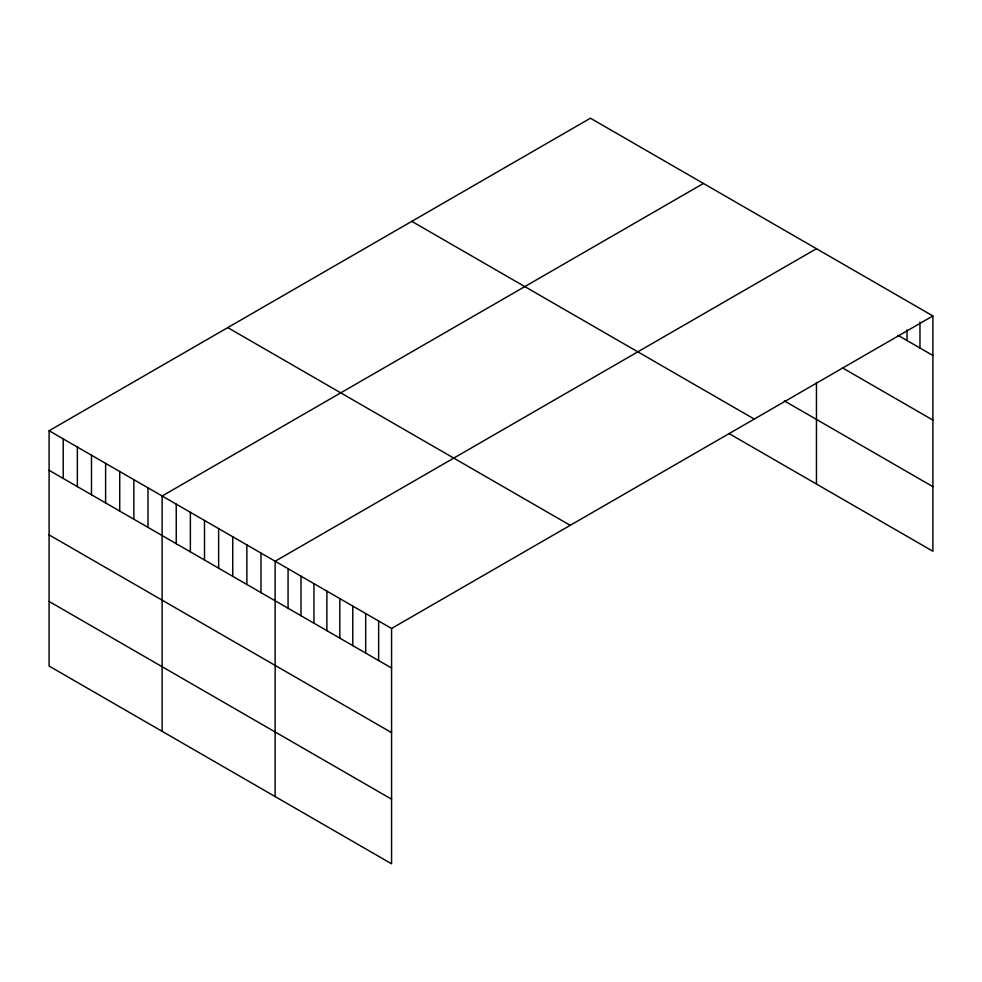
<?xml version="1.0" encoding="UTF-8"?>
<svg xmlns="http://www.w3.org/2000/svg" width="982" height="982" viewBox="0 0 982 982"><rect width="100%" height="100%" fill="white"/><g stroke="black" fill="none" stroke-linecap="round" stroke-linejoin="round"><path stroke-width="1.47" d="M49.1 430.742L391.572 628.468L391.572 863.792L49.1 666.066L49.1 430.742L590.428 118.208L932.9 315.934L932.9 551.258L729.123 433.614M703.443 183.462L162.116 495.996L162.116 731.308M816.459 248.704L275.132 561.238L275.132 796.562M391.572 628.468L932.9 315.934M897.965 335.316L932.9 355.484M842.335 367.796L932.9 420.087M784.348 400.889L932.9 486.655M411.789 221.343L754.262 419.068M227.738 327.607L570.211 525.333M49.1 470.292L391.572 668.018M49.1 534.895L391.572 732.621M49.1 601.463L391.572 799.188M919.962 322.157L919.962 348.009M907.024 329.891L907.024 340.545M816.459 382.44L816.459 484.028M378.635 620.992L378.635 660.542M365.697 613.529L365.697 653.079M352.759 606.054L352.759 645.604M339.821 598.59L339.821 638.14M326.883 591.115L326.883 630.665M313.945 583.652L313.945 623.202M301.008 576.176L301.008 615.726M288.07 568.713L288.07 608.251M261.003 553.087L261.003 592.637M246.875 544.924L246.875 584.474M232.746 536.773L232.746 576.324M218.63 528.611L218.63 568.161M204.501 520.46L204.501 560.01M190.373 512.297L190.373 551.847M176.244 504.147L176.244 543.697M147.987 487.833L147.987 527.383M133.859 479.682L133.859 519.22M119.73 471.52L119.73 511.07M105.614 463.369L105.614 502.907M91.486 455.206L91.486 494.756M77.357 447.055L77.357 486.606M63.229 438.893L63.229 478.443"/></g></svg>
